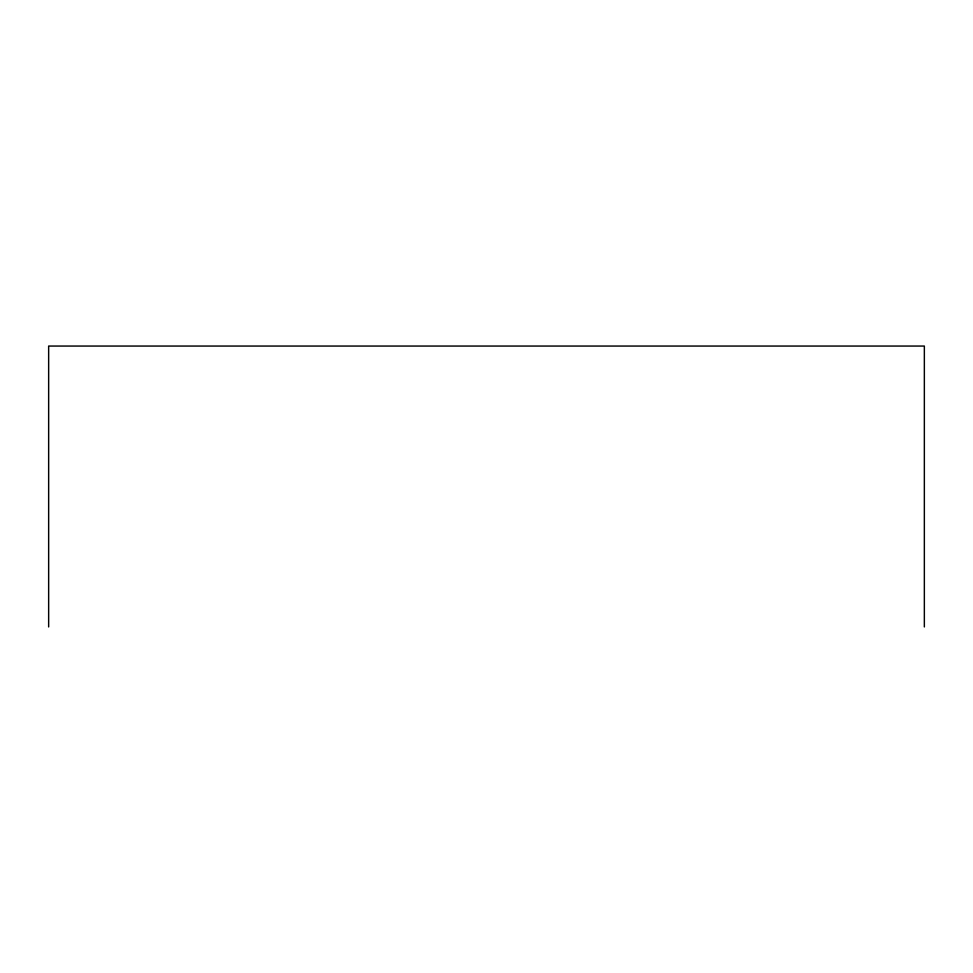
<?xml version="1.0" encoding="UTF-8"?>
<svg xmlns="http://www.w3.org/2000/svg" width="973" height="973" viewBox="0 0 973 973"><rect width="100%" height="100%" fill="white"/><g stroke="black" fill="none" stroke-linecap="round" stroke-linejoin="round"><path stroke-width="1.46" d="M924.35 626.94L924.35 346.06L48.65 346.06L48.65 626.94"/></g></svg>
